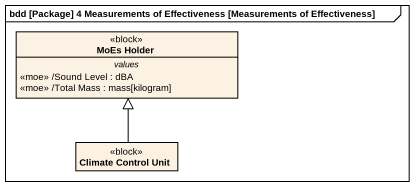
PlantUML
@startuml
mainframe bdd [Package] 4 Measurements of Effectiveness [Measurements of Effectiveness]
hide circle
hide empty members
class "MoEs Holder" as MoEs_Holder <<block>> {
  -- values --
  <<moe>> /Sound Level : dBA
  <<moe>> /Total Mass : mass[kilogram]
}
class "Climate Control Unit" as Climate_Control_Unit <<block>>
Climate_Control_Unit -up-|> MoEs_Holder
@enduml
